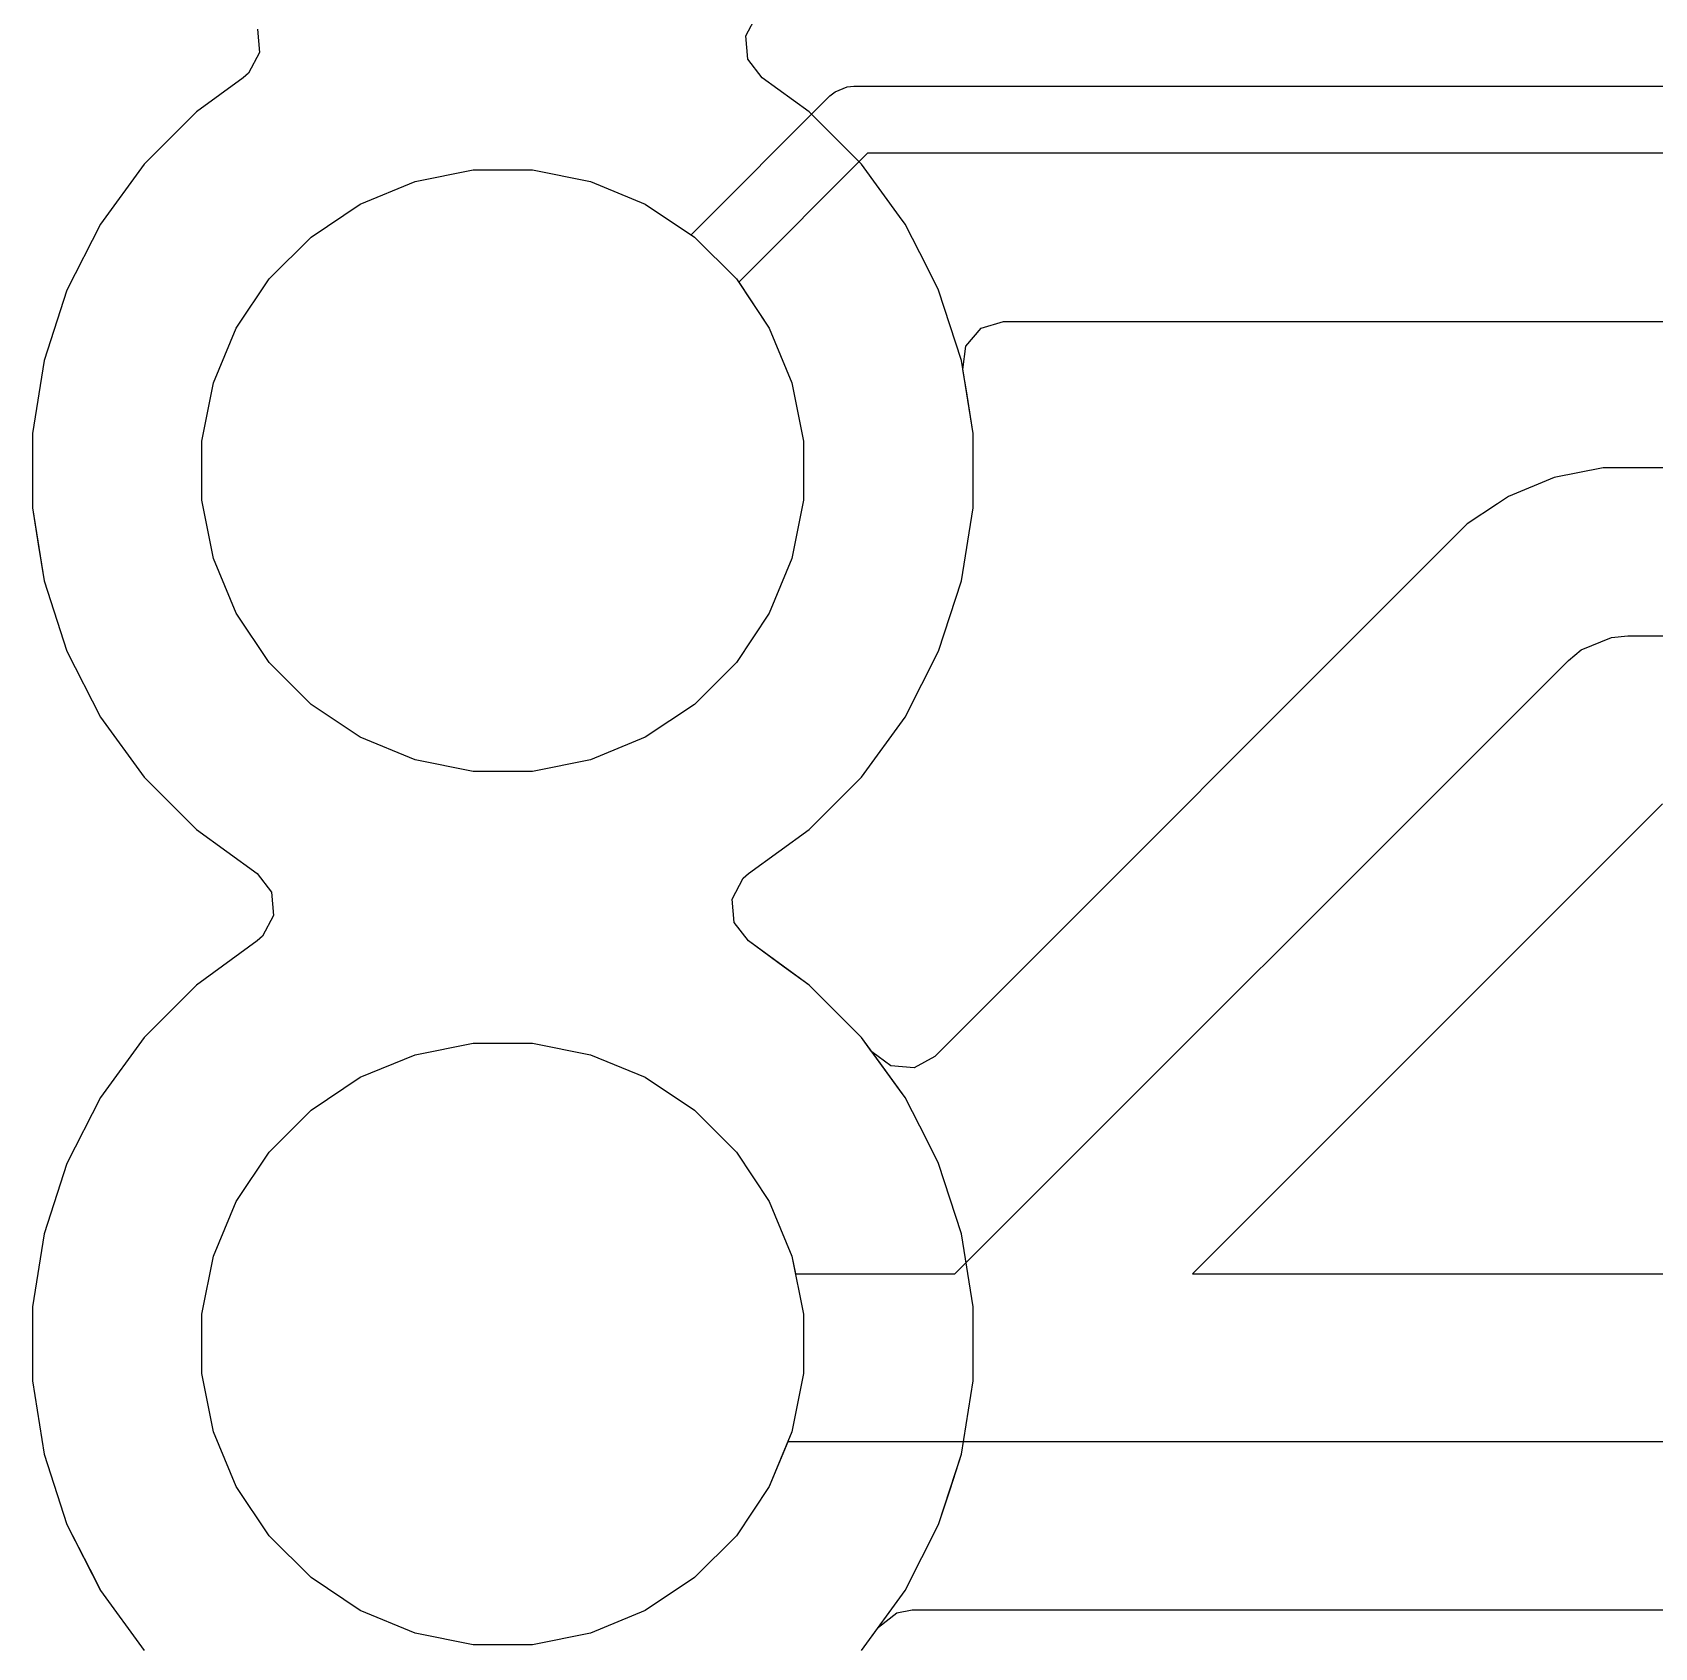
# Model space of a CAD drawing. Header units: inches. Extents: x 6.55 to 9.8, y -8.74 to -3.15.
# Drawn here: x 7.4468 to 7.637, y -8.5182 to -8.3289 of the extents above; entities that cross this region are included whole.
import ezdxf

# ---------------------------------------------------------------- set-up
doc = ezdxf.new("R2010")
doc.units = ezdxf.units.IN
doc.header["$MEASUREMENT"] = 0
doc.layers.add('Edge.Cuts', color=254, linetype='CONTINUOUS', true_color=0xd0d2cd)

msp = doc.modelspace()

# ---------------------------------------------------------------- linework, layer by layer
at = {"layer": 'Edge.Cuts', "linetype": 'CONTINUOUS'}
for p, q in [((7.53047, -8.32928), (7.53176, -8.32685)), ((7.53047, -8.32928), (7.53176, -8.32685)), ((7.53047, -8.32928), (7.53176, -8.32685)), ((7.47322, -8.32848), (7.47346, -8.33122)), ((7.47322, -8.32848), (7.47346, -8.33122)), ((7.47322, -8.32848), (7.47346, -8.33122)), ((7.47322, -8.32848), (7.47346, -8.33122)), ((7.53071, -8.33202), (7.53047, -8.32928)), ((7.53071, -8.33202), (7.53047, -8.32928)), ((7.53071, -8.33202), (7.53047, -8.32928)), ((7.47346, -8.33122), (7.47217, -8.33365)), ((7.47346, -8.33122), (7.47217, -8.33365)), ((7.47346, -8.33122), (7.47217, -8.33365)), ((7.47346, -8.33122), (7.47217, -8.33365)), ((7.53239, -8.3342), (7.53071, -8.33202)), ((7.53239, -8.3342), (7.53071, -8.33202)), ((7.53239, -8.3342), (7.53071, -8.33202)), ((7.47154, -8.3342), (7.46605, -8.33819)), ((7.47154, -8.3342), (7.46605, -8.33819)), ((7.47154, -8.3342), (7.46605, -8.33819)), ((7.47154, -8.3342), (7.46605, -8.33819)), ((7.47217, -8.33365), (7.47154, -8.3342)), ((7.47217, -8.33365), (7.47154, -8.3342)), ((7.47217, -8.33365), (7.47154, -8.3342)), ((7.47217, -8.33365), (7.47154, -8.3342)), ((7.53789, -8.33819), (7.53239, -8.3342)), ((7.53789, -8.33819), (7.53239, -8.3342)), ((7.53789, -8.33819), (7.53239, -8.3342)), ((7.52405, -8.3526), (7.54032, -8.33632)), ((7.54032, -8.33632), (7.54092, -8.33584)), ((7.54092, -8.33584), (7.54234, -8.33525)), ((7.54234, -8.33525), (7.54311, -8.33517)), ((7.54311, -8.33517), (7.79013, -8.33517)), ((7.46605, -8.33819), (7.45991, -8.34433)), ((7.46605, -8.33819), (7.45991, -8.34433)), ((7.46605, -8.33819), (7.45991, -8.34433)), ((7.46605, -8.33819), (7.45991, -8.34433)), ((7.46605, -8.33819), (7.46605, -8.33819)), ((7.46605, -8.33819), (7.46605, -8.33819)), ((7.46605, -8.33819), (7.46605, -8.33819)), ((7.46605, -8.33819), (7.46605, -8.33819)), ((7.54402, -8.34433), (7.53789, -8.33819)), ((7.53789, -8.33819), (7.53789, -8.33819)), ((7.54402, -8.34433), (7.53789, -8.33819)), ((7.53789, -8.33819), (7.53789, -8.33819)), ((7.54402, -8.34433), (7.53789, -8.33819)), ((7.53789, -8.33819), (7.53789, -8.33819)), ((7.45991, -8.34433), (7.45481, -8.35135)), ((7.45991, -8.34433), (7.45481, -8.35135)), ((7.45991, -8.34433), (7.45481, -8.35135)), ((7.45991, -8.34433), (7.45481, -8.35135)), ((7.45991, -8.34433), (7.45991, -8.34433)), ((7.45991, -8.34433), (7.45991, -8.34433)), ((7.45991, -8.34433), (7.45991, -8.34433)), ((7.45991, -8.34433), (7.45991, -8.34433)), ((7.54474, -8.34305), (7.52962, -8.35817)), ((7.54847, -8.35045), (7.54402, -8.34433)), ((7.54402, -8.34433), (7.54402, -8.34433)), ((7.54847, -8.35045), (7.54402, -8.34433)), ((7.54402, -8.34433), (7.54402, -8.34433)), ((7.54847, -8.35045), (7.54402, -8.34433)), ((7.54402, -8.34433), (7.54402, -8.34433)), ((7.79176, -8.34305), (7.54474, -8.34305)), ((7.49168, -8.34634), (7.49849, -8.34499)), ((7.49168, -8.34634), (7.49849, -8.34499)), ((7.49168, -8.34634), (7.49849, -8.34499)), ((7.49168, -8.34634), (7.49849, -8.34499)), ((7.49849, -8.34499), (7.50544, -8.34499)), ((7.49849, -8.34499), (7.50544, -8.34499)), ((7.49849, -8.34499), (7.50544, -8.34499)), ((7.49849, -8.34499), (7.50544, -8.34499)), ((7.50544, -8.34499), (7.51225, -8.34634)), ((7.50544, -8.34499), (7.51225, -8.34634)), ((7.50544, -8.34499), (7.51225, -8.34634)), ((7.50544, -8.34499), (7.51225, -8.34634)), ((7.48526, -8.349), (7.49168, -8.34634)), ((7.48526, -8.349), (7.49168, -8.34634)), ((7.48526, -8.349), (7.49168, -8.34634)), ((7.48526, -8.349), (7.49168, -8.34634)), ((7.51225, -8.34634), (7.51867, -8.349)), ((7.51225, -8.34634), (7.51867, -8.349)), ((7.51225, -8.34634), (7.51867, -8.349)), ((7.51225, -8.34634), (7.51867, -8.349)), ((7.47949, -8.35286), (7.48526, -8.349)), ((7.47949, -8.35286), (7.48526, -8.349)), ((7.47949, -8.35286), (7.48526, -8.349)), ((7.47949, -8.35286), (7.48526, -8.349)), ((7.51867, -8.349), (7.52405, -8.3526)), ((7.51867, -8.349), (7.52444, -8.35286)), ((7.51867, -8.349), (7.52444, -8.35286)), ((7.51867, -8.349), (7.52444, -8.35286)), ((7.45481, -8.35135), (7.45087, -8.35909)), ((7.45481, -8.35135), (7.45087, -8.35909)), ((7.45481, -8.35135), (7.45087, -8.35909)), ((7.45481, -8.35135), (7.45087, -8.35909)), ((7.54912, -8.35135), (7.54847, -8.35045)), ((7.54912, -8.35135), (7.54847, -8.35045)), ((7.54912, -8.35135), (7.54847, -8.35045)), ((7.5517, -8.35641), (7.54912, -8.35135)), ((7.5517, -8.35641), (7.54912, -8.35135)), ((7.5517, -8.35641), (7.54912, -8.35135)), ((7.47458, -8.35777), (7.47949, -8.35286)), ((7.47458, -8.35777), (7.47949, -8.35286)), ((7.47458, -8.35777), (7.47949, -8.35286)), ((7.47458, -8.35777), (7.47949, -8.35286)), ((7.52444, -8.35286), (7.52936, -8.35777)), ((7.52444, -8.35286), (7.52936, -8.35777)), ((7.52444, -8.35286), (7.52936, -8.35777)), ((7.55306, -8.35909), (7.5517, -8.35641)), ((7.55306, -8.35909), (7.5517, -8.35641)), ((7.55306, -8.35909), (7.5517, -8.35641)), ((7.45087, -8.35909), (7.44819, -8.36734)), ((7.45087, -8.35909), (7.44819, -8.36734)), ((7.45087, -8.35909), (7.44819, -8.36734)), ((7.45087, -8.35909), (7.44819, -8.36734)), ((7.45087, -8.35909), (7.45087, -8.35909)), ((7.45087, -8.35909), (7.45087, -8.35909)), ((7.45087, -8.35909), (7.45087, -8.35909)), ((7.45087, -8.35909), (7.45087, -8.35909)), ((7.47072, -8.36355), (7.47458, -8.35777)), ((7.47072, -8.36355), (7.47458, -8.35777)), ((7.47072, -8.36355), (7.47458, -8.35777)), ((7.47072, -8.36355), (7.47458, -8.35777)), ((7.52936, -8.35777), (7.53321, -8.36355)), ((7.52936, -8.35777), (7.53321, -8.36355)), ((7.52936, -8.35777), (7.53321, -8.36355)), ((7.52962, -8.35817), (7.53321, -8.36355)), ((7.55575, -8.36734), (7.55306, -8.35909)), ((7.55306, -8.35909), (7.55306, -8.35909)), ((7.55575, -8.36734), (7.55306, -8.35909)), ((7.55306, -8.35909), (7.55306, -8.35909)), ((7.55575, -8.36734), (7.55306, -8.35909)), ((7.55306, -8.35909), (7.55306, -8.35909)), ((7.55804, -8.36356), (7.56067, -8.36275)), ((7.56067, -8.36275), (7.56073, -8.36275)), ((7.56073, -8.36275), (7.78834, -8.36275)), ((7.46806, -8.36996), (7.47072, -8.36355)), ((7.46806, -8.36996), (7.47072, -8.36355)), ((7.46806, -8.36996), (7.47072, -8.36355)), ((7.46806, -8.36996), (7.47072, -8.36355)), ((7.53321, -8.36355), (7.53587, -8.36996)), ((7.53321, -8.36355), (7.53587, -8.36996)), ((7.53321, -8.36355), (7.53587, -8.36996)), ((7.53321, -8.36355), (7.53587, -8.36996)), ((7.55627, -8.36567), (7.55804, -8.36356)), ((7.55591, -8.3684), (7.55627, -8.36567)), ((7.44819, -8.36734), (7.44683, -8.37591)), ((7.44819, -8.36734), (7.44683, -8.37591)), ((7.44819, -8.36734), (7.44683, -8.37591)), ((7.44819, -8.36734), (7.44683, -8.37591)), ((7.44819, -8.36734), (7.44819, -8.36734)), ((7.5571, -8.37591), (7.55575, -8.36734)), ((7.5571, -8.37591), (7.55575, -8.36734)), ((7.5571, -8.37591), (7.55575, -8.36734)), ((7.55631, -8.3709), (7.55591, -8.3684)), ((7.4667, -8.37678), (7.46806, -8.36996)), ((7.4667, -8.37678), (7.46806, -8.36996)), ((7.4667, -8.37678), (7.46806, -8.36996)), ((7.4667, -8.37678), (7.46806, -8.36996)), ((7.53587, -8.36996), (7.53723, -8.37678)), ((7.53587, -8.36996), (7.53723, -8.37678)), ((7.53587, -8.36996), (7.53723, -8.37678)), ((7.53587, -8.36996), (7.53723, -8.37678)), ((7.5571, -8.37591), (7.55631, -8.3709)), ((7.44683, -8.37591), (7.44683, -8.38459)), ((7.44683, -8.37591), (7.44683, -8.38459)), ((7.44683, -8.37591), (7.44683, -8.38459)), ((7.44683, -8.37591), (7.44683, -8.38459)), ((7.5571, -8.38459), (7.5571, -8.37591)), ((7.5571, -8.38272), (7.5571, -8.37591)), ((7.5571, -8.38459), (7.5571, -8.37591)), ((7.5571, -8.38459), (7.5571, -8.37591)), ((7.4667, -8.38372), (7.4667, -8.37678)), ((7.4667, -8.38372), (7.4667, -8.37678)), ((7.4667, -8.38372), (7.4667, -8.37678)), ((7.4667, -8.38372), (7.4667, -8.37678)), ((7.53723, -8.37678), (7.53723, -8.38372)), ((7.53723, -8.37678), (7.53723, -8.38372)), ((7.53723, -8.37678), (7.53723, -8.38372)), ((7.53723, -8.37678), (7.53723, -8.38372)), ((7.63095, -8.3799), (7.62524, -8.38104)), ((7.71477, -8.3799), (7.63095, -8.3799)), ((7.62524, -8.38104), (7.61986, -8.38326)), ((7.62524, -8.38104), (7.62524, -8.38104)), ((7.46806, -8.39054), (7.4667, -8.38372)), ((7.46806, -8.39054), (7.4667, -8.38372)), ((7.46806, -8.39054), (7.4667, -8.38372)), ((7.46806, -8.39054), (7.4667, -8.38372)), ((7.53723, -8.38372), (7.53587, -8.39054)), ((7.53723, -8.38372), (7.53587, -8.39054)), ((7.53723, -8.38372), (7.53587, -8.39054)), ((7.53723, -8.38372), (7.53587, -8.39054)), ((7.5571, -8.38459), (7.5571, -8.38272)), ((7.61857, -8.38413), (7.61502, -8.3865)), ((7.61986, -8.38326), (7.61857, -8.38413)), ((7.61857, -8.38413), (7.61857, -8.38413)), ((7.61986, -8.38326), (7.61986, -8.38326)), ((7.61986, -8.38326), (7.61986, -8.38326)), ((7.44683, -8.38459), (7.44751, -8.38888)), ((7.44683, -8.38459), (7.44819, -8.39316)), ((7.44683, -8.38459), (7.44819, -8.39316)), ((7.44683, -8.38459), (7.44819, -8.39316)), ((7.55575, -8.39316), (7.5571, -8.38459)), ((7.55575, -8.39316), (7.5571, -8.38459)), ((7.55575, -8.39316), (7.5571, -8.38459)), ((7.55575, -8.39316), (7.5571, -8.38459)), ((7.61502, -8.3865), (7.55261, -8.44891)), ((7.61502, -8.3865), (7.61502, -8.3865)), ((7.44751, -8.38888), (7.44819, -8.39316)), ((7.47072, -8.39695), (7.46806, -8.39054)), ((7.47072, -8.39695), (7.46806, -8.39054)), ((7.47072, -8.39695), (7.46806, -8.39054)), ((7.47072, -8.39695), (7.46806, -8.39054)), ((7.53587, -8.39054), (7.53321, -8.39695)), ((7.53587, -8.39054), (7.53321, -8.39695)), ((7.53587, -8.39054), (7.53321, -8.39695)), ((7.53587, -8.39054), (7.53321, -8.39695)), ((7.44819, -8.39316), (7.45087, -8.40142)), ((7.44819, -8.39316), (7.45087, -8.40142)), ((7.44819, -8.39316), (7.45087, -8.40142)), ((7.44819, -8.39316), (7.45087, -8.40142)), ((7.55306, -8.40142), (7.55575, -8.39316)), ((7.55306, -8.40142), (7.55575, -8.39316)), ((7.55306, -8.40142), (7.55575, -8.39316)), ((7.55306, -8.40142), (7.55575, -8.39316)), ((7.47458, -8.40273), (7.47072, -8.39695)), ((7.47458, -8.40273), (7.47072, -8.39695)), ((7.47458, -8.40273), (7.47072, -8.39695)), ((7.47458, -8.40273), (7.47072, -8.39695)), ((7.53321, -8.39695), (7.52936, -8.40273)), ((7.53321, -8.39695), (7.52936, -8.40273)), ((7.53321, -8.39695), (7.52936, -8.40273)), ((7.53321, -8.39695), (7.52936, -8.40273)), ((7.6269, -8.40249), (7.62839, -8.40127)), ((7.62839, -8.40127), (7.63194, -8.3998)), ((7.63194, -8.3998), (7.63386, -8.39961)), ((7.63194, -8.3998), (7.63194, -8.3998)), ((7.63386, -8.39961), (7.72155, -8.39961)), ((7.45087, -8.40142), (7.45087, -8.40142)), ((7.45087, -8.40142), (7.45481, -8.40915)), ((7.45087, -8.40142), (7.45087, -8.40142)), ((7.45087, -8.40142), (7.45481, -8.40915)), ((7.45087, -8.40142), (7.45087, -8.40142)), ((7.45087, -8.40142), (7.45481, -8.40915)), ((7.45087, -8.40142), (7.45087, -8.40142)), ((7.45087, -8.40142), (7.45481, -8.40915)), ((7.47949, -8.40764), (7.47458, -8.40273)), ((7.47949, -8.40764), (7.47458, -8.40273)), ((7.47949, -8.40764), (7.47458, -8.40273)), ((7.47949, -8.40764), (7.47458, -8.40273)), ((7.52936, -8.40273), (7.52444, -8.40764)), ((7.52936, -8.40273), (7.52444, -8.40764)), ((7.52936, -8.40273), (7.52444, -8.40764)), ((7.52936, -8.40273), (7.52444, -8.40764)), ((7.54912, -8.40915), (7.55306, -8.40142)), ((7.54912, -8.40915), (7.55306, -8.40142)), ((7.54912, -8.40915), (7.55306, -8.40142)), ((7.54912, -8.40915), (7.55306, -8.40142)), ((7.55498, -8.47441), (7.6269, -8.40249)), ((7.48526, -8.4115), (7.47949, -8.40764)), ((7.48526, -8.4115), (7.47949, -8.40764)), ((7.48526, -8.4115), (7.47949, -8.40764)), ((7.48526, -8.4115), (7.47949, -8.40764)), ((7.52444, -8.40764), (7.51867, -8.4115)), ((7.52444, -8.40764), (7.51867, -8.4115)), ((7.52444, -8.40764), (7.51867, -8.4115)), ((7.52444, -8.40764), (7.51867, -8.4115)), ((7.45481, -8.40915), (7.45991, -8.41617)), ((7.45481, -8.40915), (7.45991, -8.41617)), ((7.45481, -8.40915), (7.45991, -8.41617)), ((7.45481, -8.40915), (7.45991, -8.41617)), ((7.54402, -8.41617), (7.54912, -8.40915)), ((7.54402, -8.41617), (7.54912, -8.40915)), ((7.54402, -8.41617), (7.54912, -8.40915)), ((7.54402, -8.41617), (7.54912, -8.40915)), ((7.49168, -8.41416), (7.48526, -8.4115)), ((7.49168, -8.41416), (7.48526, -8.4115)), ((7.49168, -8.41416), (7.48526, -8.4115)), ((7.49168, -8.41416), (7.48526, -8.4115)), ((7.51867, -8.4115), (7.51225, -8.41416)), ((7.51867, -8.4115), (7.51225, -8.41416)), ((7.51867, -8.4115), (7.51225, -8.41416)), ((7.51867, -8.4115), (7.51225, -8.41416)), ((7.49849, -8.41551), (7.49168, -8.41416)), ((7.49849, -8.41551), (7.49168, -8.41416)), ((7.49849, -8.41551), (7.49168, -8.41416)), ((7.49849, -8.41551), (7.49168, -8.41416)), ((7.51225, -8.41416), (7.50544, -8.41551)), ((7.51225, -8.41416), (7.50544, -8.41551)), ((7.51225, -8.41416), (7.50544, -8.41551)), ((7.51225, -8.41416), (7.50544, -8.41551)), ((7.45991, -8.41617), (7.45991, -8.41617)), ((7.45991, -8.41617), (7.46605, -8.42231)), ((7.45991, -8.41617), (7.45991, -8.41617)), ((7.45991, -8.41617), (7.46605, -8.42231)), ((7.45991, -8.41617), (7.45991, -8.41617)), ((7.45991, -8.41617), (7.46605, -8.42231)), ((7.45991, -8.41617), (7.45991, -8.41617)), ((7.45991, -8.41617), (7.46605, -8.42231)), ((7.50544, -8.41551), (7.49849, -8.41551)), ((7.50544, -8.41551), (7.49849, -8.41551)), ((7.50544, -8.41551), (7.49849, -8.41551)), ((7.50544, -8.41551), (7.49849, -8.41551)), ((7.53789, -8.42231), (7.54402, -8.41617)), ((7.53789, -8.42231), (7.54402, -8.41617)), ((7.53789, -8.42231), (7.54402, -8.41617)), ((7.53789, -8.42231), (7.54402, -8.41617)), ((7.63794, -8.41929), (7.58282, -8.47441)), ((7.46605, -8.42231), (7.46605, -8.42231)), ((7.46605, -8.42231), (7.47317, -8.42748)), ((7.46605, -8.42231), (7.46605, -8.42231)), ((7.46605, -8.42231), (7.47317, -8.42748)), ((7.46605, -8.42231), (7.46605, -8.42231)), ((7.46605, -8.42231), (7.47317, -8.42748)), ((7.46605, -8.42231), (7.46605, -8.42231)), ((7.46605, -8.42231), (7.47317, -8.42748)), ((7.53076, -8.42748), (7.53789, -8.42231)), ((7.53076, -8.42748), (7.53789, -8.42231)), ((7.53076, -8.42748), (7.53789, -8.42231)), ((7.53076, -8.42748), (7.53789, -8.42231)), ((7.53789, -8.42231), (7.53789, -8.42231)), ((7.53789, -8.42231), (7.53789, -8.42231)), ((7.53789, -8.42231), (7.53789, -8.42231)), ((7.53789, -8.42231), (7.53789, -8.42231)), ((7.53789, -8.42231), (7.53789, -8.42231)), ((7.53789, -8.42231), (7.53789, -8.42231)), ((7.53789, -8.42231), (7.53789, -8.42231)), ((7.53789, -8.42231), (7.53789, -8.42231)), ((7.47317, -8.42748), (7.47485, -8.42966)), ((7.47317, -8.42748), (7.47485, -8.42966)), ((7.47317, -8.42748), (7.47485, -8.42966)), ((7.47317, -8.42748), (7.47485, -8.42966)), ((7.53013, -8.42803), (7.53076, -8.42748)), ((7.53013, -8.42803), (7.53076, -8.42748)), ((7.53013, -8.42803), (7.53076, -8.42748)), ((7.53013, -8.42803), (7.53076, -8.42748)), ((7.47485, -8.42966), (7.47508, -8.4324)), ((7.47485, -8.42966), (7.47508, -8.4324)), ((7.47485, -8.42966), (7.47508, -8.4324)), ((7.47485, -8.42966), (7.47508, -8.4324)), ((7.52885, -8.43046), (7.53013, -8.42803)), ((7.52885, -8.43046), (7.53013, -8.42803)), ((7.52885, -8.43046), (7.53013, -8.42803)), ((7.52885, -8.43046), (7.53013, -8.42803)), ((7.52908, -8.4332), (7.52885, -8.43046)), ((7.52908, -8.4332), (7.52885, -8.43046)), ((7.52908, -8.4332), (7.52885, -8.43046)), ((7.52908, -8.4332), (7.52885, -8.43046)), ((7.47508, -8.4324), (7.4738, -8.43483)), ((7.47508, -8.4324), (7.4738, -8.43483)), ((7.47508, -8.4324), (7.4738, -8.43483)), ((7.47508, -8.4324), (7.4738, -8.43483)), ((7.53076, -8.43538), (7.52908, -8.4332)), ((7.53076, -8.43538), (7.52908, -8.4332)), ((7.53076, -8.43538), (7.52908, -8.4332)), ((7.53076, -8.43538), (7.52908, -8.4332)), ((7.47317, -8.43538), (7.46605, -8.44056)), ((7.47317, -8.43538), (7.46605, -8.44056)), ((7.47317, -8.43538), (7.46605, -8.44056)), ((7.47317, -8.43538), (7.46605, -8.44056)), ((7.4738, -8.43483), (7.47317, -8.43538)), ((7.4738, -8.43483), (7.47317, -8.43538)), ((7.4738, -8.43483), (7.47317, -8.43538)), ((7.4738, -8.43483), (7.47317, -8.43538)), ((7.53789, -8.44056), (7.53076, -8.43538)), ((7.53497, -8.43844), (7.53076, -8.43538)), ((7.53789, -8.44056), (7.53076, -8.43538)), ((7.53789, -8.44056), (7.53076, -8.43538)), ((7.53789, -8.44056), (7.53497, -8.43844)), ((7.46605, -8.44056), (7.45991, -8.44669)), ((7.46605, -8.44056), (7.45991, -8.44669)), ((7.46605, -8.44056), (7.45991, -8.44669)), ((7.46605, -8.44056), (7.45991, -8.44669)), ((7.46605, -8.44056), (7.46605, -8.44056)), ((7.46605, -8.44056), (7.46605, -8.44056)), ((7.46605, -8.44056), (7.46605, -8.44056)), ((7.46605, -8.44056), (7.46605, -8.44056)), ((7.54402, -8.44669), (7.53789, -8.44056)), ((7.54402, -8.44669), (7.53789, -8.44056)), ((7.54402, -8.44669), (7.53789, -8.44056)), ((7.54402, -8.44669), (7.53789, -8.44056)), ((7.45991, -8.44669), (7.45481, -8.45371)), ((7.45991, -8.44669), (7.45481, -8.45371)), ((7.45991, -8.44669), (7.45481, -8.45371)), ((7.45991, -8.44669), (7.45481, -8.45371)), ((7.45991, -8.44669), (7.45991, -8.44669)), ((7.45991, -8.44669), (7.45991, -8.44669)), ((7.45991, -8.44669), (7.45991, -8.44669)), ((7.45991, -8.44669), (7.45991, -8.44669)), ((7.54521, -8.44833), (7.54402, -8.44669)), ((7.54402, -8.44669), (7.54402, -8.44669)), ((7.54624, -8.44975), (7.54402, -8.44669)), ((7.54402, -8.44669), (7.54402, -8.44669)), ((7.54847, -8.45282), (7.54402, -8.44669)), ((7.54402, -8.44669), (7.54402, -8.44669)), ((7.54624, -8.44975), (7.54402, -8.44669)), ((7.54402, -8.44669), (7.54402, -8.44669)), ((7.48526, -8.45136), (7.49168, -8.44871)), ((7.48526, -8.45136), (7.49168, -8.44871)), ((7.48526, -8.45136), (7.49168, -8.44871)), ((7.48526, -8.45136), (7.49168, -8.44871)), ((7.49168, -8.44871), (7.49849, -8.44735)), ((7.49168, -8.44871), (7.49849, -8.44735)), ((7.49168, -8.44871), (7.49849, -8.44735)), ((7.49168, -8.44871), (7.49849, -8.44735)), ((7.49849, -8.44735), (7.50544, -8.44735)), ((7.49849, -8.44735), (7.50544, -8.44735)), ((7.49849, -8.44735), (7.50544, -8.44735)), ((7.49849, -8.44735), (7.50544, -8.44735)), ((7.50544, -8.44735), (7.51225, -8.44871)), ((7.50544, -8.44735), (7.51225, -8.44871)), ((7.50544, -8.44735), (7.51225, -8.44871)), ((7.50544, -8.44735), (7.51225, -8.44871)), ((7.51225, -8.44871), (7.51867, -8.45136)), ((7.51225, -8.44871), (7.51867, -8.45136)), ((7.51225, -8.44871), (7.51867, -8.45136)), ((7.51225, -8.44871), (7.51867, -8.45136)), ((7.54525, -8.44838), (7.54521, -8.44833)), ((7.54745, -8.45003), (7.54525, -8.44838)), ((7.55261, -8.44891), (7.5502, -8.45023)), ((7.54912, -8.45371), (7.54624, -8.44975)), ((7.54912, -8.45371), (7.54624, -8.44975)), ((7.5502, -8.45023), (7.54745, -8.45003)), ((7.47949, -8.45522), (7.48526, -8.45136)), ((7.47949, -8.45522), (7.48526, -8.45136)), ((7.47949, -8.45522), (7.48526, -8.45136)), ((7.47949, -8.45522), (7.48526, -8.45136)), ((7.51867, -8.45136), (7.52444, -8.45522)), ((7.51867, -8.45136), (7.52444, -8.45522)), ((7.51867, -8.45136), (7.52444, -8.45522)), ((7.51867, -8.45136), (7.52444, -8.45522)), ((7.45481, -8.45371), (7.45087, -8.46145)), ((7.45481, -8.45371), (7.45087, -8.46145)), ((7.45481, -8.45371), (7.45087, -8.46145)), ((7.45481, -8.45371), (7.45087, -8.46145)), ((7.54912, -8.45371), (7.54847, -8.45282)), ((7.5517, -8.45877), (7.54912, -8.45371)), ((7.5517, -8.45877), (7.54912, -8.45371)), ((7.5517, -8.45877), (7.54912, -8.45371)), ((7.47458, -8.46013), (7.47949, -8.45522)), ((7.47458, -8.46013), (7.47949, -8.45522)), ((7.47458, -8.46013), (7.47949, -8.45522)), ((7.47458, -8.46013), (7.47949, -8.45522)), ((7.52444, -8.45522), (7.52936, -8.46013)), ((7.52444, -8.45522), (7.52936, -8.46013)), ((7.52444, -8.45522), (7.52936, -8.46013)), ((7.52444, -8.45522), (7.52936, -8.46013)), ((7.47072, -8.46591), (7.47458, -8.46013)), ((7.47072, -8.46591), (7.47458, -8.46013)), ((7.47072, -8.46591), (7.47458, -8.46013)), ((7.47072, -8.46591), (7.47458, -8.46013)), ((7.52936, -8.46013), (7.53321, -8.46591)), ((7.52936, -8.46013), (7.53321, -8.46591)), ((7.52936, -8.46013), (7.53321, -8.46591)), ((7.52936, -8.46013), (7.53321, -8.46591)), ((7.55306, -8.46145), (7.5517, -8.45877)), ((7.55306, -8.46145), (7.5517, -8.45877)), ((7.55306, -8.46145), (7.5517, -8.45877)), ((7.45087, -8.46145), (7.44819, -8.4697)), ((7.45087, -8.46145), (7.44819, -8.4697)), ((7.45087, -8.46145), (7.44819, -8.4697)), ((7.45087, -8.46145), (7.44819, -8.4697)), ((7.45087, -8.46145), (7.45087, -8.46145)), ((7.45087, -8.46145), (7.45087, -8.46145)), ((7.45087, -8.46145), (7.45087, -8.46145)), ((7.45087, -8.46145), (7.45087, -8.46145)), ((7.55575, -8.4697), (7.55306, -8.46145)), ((7.55306, -8.46145), (7.55306, -8.46145)), ((7.55575, -8.4697), (7.55306, -8.46145)), ((7.55306, -8.46145), (7.55306, -8.46145)), ((7.55575, -8.4697), (7.55306, -8.46145)), ((7.55306, -8.46145), (7.55306, -8.46145)), ((7.46806, -8.47233), (7.47072, -8.46591)), ((7.46806, -8.47233), (7.47072, -8.46591)), ((7.46806, -8.47233), (7.47072, -8.46591)), ((7.46806, -8.47233), (7.47072, -8.46591)), ((7.53321, -8.46591), (7.53587, -8.47233)), ((7.53321, -8.46591), (7.53587, -8.47233)), ((7.53321, -8.46591), (7.53587, -8.47233)), ((7.53321, -8.46591), (7.53587, -8.47233)), ((7.44819, -8.4697), (7.44683, -8.47827)), ((7.44819, -8.4697), (7.44683, -8.47827)), ((7.44819, -8.4697), (7.44683, -8.47827)), ((7.44819, -8.4697), (7.44683, -8.47827)), ((7.5571, -8.47827), (7.55575, -8.4697)), ((7.5571, -8.47827), (7.55575, -8.4697)), ((7.5571, -8.47827), (7.55575, -8.4697)), ((7.4667, -8.47914), (7.46806, -8.47233)), ((7.4667, -8.47914), (7.46806, -8.47233)), ((7.4667, -8.47914), (7.46806, -8.47233)), ((7.4667, -8.47914), (7.46806, -8.47233)), ((7.53587, -8.47233), (7.53629, -8.47441)), ((7.53587, -8.47233), (7.53723, -8.47914)), ((7.53587, -8.47233), (7.53723, -8.47914)), ((7.53587, -8.47233), (7.53723, -8.47914)), ((7.53629, -8.47441), (7.55498, -8.47441)), ((7.58282, -8.47441), (7.59843, -8.47441)), ((7.59843, -8.47441), (7.72155, -8.47441)), ((7.44683, -8.47827), (7.44683, -8.48695)), ((7.44683, -8.47827), (7.44683, -8.48695)), ((7.44683, -8.47827), (7.44683, -8.48695)), ((7.44683, -8.47827), (7.44683, -8.48695)), ((7.4667, -8.48609), (7.4667, -8.47914)), ((7.4667, -8.48609), (7.4667, -8.47914)), ((7.4667, -8.48609), (7.4667, -8.47914)), ((7.4667, -8.48609), (7.4667, -8.47914)), ((7.53723, -8.47914), (7.53723, -8.48609)), ((7.53723, -8.47914), (7.53723, -8.48609)), ((7.53723, -8.47914), (7.53723, -8.48609)), ((7.5571, -8.48695), (7.5571, -8.47827)), ((7.5571, -8.48695), (7.5571, -8.47827)), ((7.5571, -8.48695), (7.5571, -8.47827)), ((7.44683, -8.48695), (7.44819, -8.49552)), ((7.44683, -8.48695), (7.44819, -8.49552)), ((7.44683, -8.48695), (7.44819, -8.49552)), ((7.44683, -8.48695), (7.44819, -8.49552)), ((7.46806, -8.4929), (7.4667, -8.48609)), ((7.46806, -8.4929), (7.4667, -8.48609)), ((7.46806, -8.4929), (7.4667, -8.48609)), ((7.46806, -8.4929), (7.4667, -8.48609)), ((7.53723, -8.48609), (7.53587, -8.4929)), ((7.53723, -8.48609), (7.53587, -8.4929)), ((7.53723, -8.48609), (7.53587, -8.4929)), ((7.55575, -8.49552), (7.5571, -8.48695)), ((7.55575, -8.49552), (7.5571, -8.48695)), ((7.55575, -8.49552), (7.5571, -8.48695)), ((7.47072, -8.49932), (7.46806, -8.4929)), ((7.47072, -8.49932), (7.46806, -8.4929)), ((7.47072, -8.49932), (7.46806, -8.4929)), ((7.47072, -8.49932), (7.46806, -8.4929)), ((7.53587, -8.4929), (7.53321, -8.49932)), ((7.53587, -8.4929), (7.53321, -8.49932)), ((7.53587, -8.4929), (7.53321, -8.49932)), ((7.53538, -8.49409), (7.53321, -8.49932)), ((7.55906, -8.49409), (7.53538, -8.49409)), ((7.59843, -8.49409), (7.55906, -8.49409)), ((7.72155, -8.49409), (7.59843, -8.49409)), ((7.44819, -8.49552), (7.45087, -8.50378)), ((7.44819, -8.49552), (7.45087, -8.50378)), ((7.44819, -8.49552), (7.45087, -8.50378)), ((7.44819, -8.49552), (7.45087, -8.50378)), ((7.55306, -8.50378), (7.55575, -8.49552)), ((7.55306, -8.50378), (7.55575, -8.49552)), ((7.5544, -8.49967), (7.55575, -8.49552)), ((7.47458, -8.50509), (7.47072, -8.49932)), ((7.47458, -8.50509), (7.47072, -8.49932)), ((7.47458, -8.50509), (7.47072, -8.49932)), ((7.47458, -8.50509), (7.47072, -8.49932)), ((7.53321, -8.49932), (7.52936, -8.50509)), ((7.53321, -8.49932), (7.52936, -8.50509)), ((7.53321, -8.49932), (7.52936, -8.50509)), ((7.53321, -8.49932), (7.52936, -8.50509)), ((7.55306, -8.50378), (7.5544, -8.49967)), ((7.45087, -8.50378), (7.45087, -8.50378)), ((7.45087, -8.50378), (7.45355, -8.50903)), ((7.45087, -8.50378), (7.45087, -8.50378)), ((7.45087, -8.50378), (7.45481, -8.51151)), ((7.45087, -8.50378), (7.45087, -8.50378)), ((7.45087, -8.50378), (7.45481, -8.51151)), ((7.45087, -8.50378), (7.45087, -8.50378)), ((7.45087, -8.50378), (7.45481, -8.51151)), ((7.54912, -8.51151), (7.55306, -8.50378)), ((7.54912, -8.51151), (7.55306, -8.50378)), ((7.54912, -8.51151), (7.55306, -8.50378)), ((7.47949, -8.51), (7.47458, -8.50509)), ((7.47949, -8.51), (7.47458, -8.50509)), ((7.47949, -8.51), (7.47458, -8.50509)), ((7.47949, -8.51), (7.47458, -8.50509)), ((7.52936, -8.50509), (7.52444, -8.51)), ((7.52936, -8.50509), (7.52444, -8.51)), ((7.52936, -8.50509), (7.52444, -8.51)), ((7.52936, -8.50509), (7.52444, -8.51)), ((7.45355, -8.50903), (7.45432, -8.51055)), ((7.45432, -8.51055), (7.45481, -8.51151)), ((7.45481, -8.51151), (7.45991, -8.51853)), ((7.45481, -8.51151), (7.45991, -8.51853)), ((7.45481, -8.51151), (7.45991, -8.51853)), ((7.45481, -8.51151), (7.45991, -8.51853)), ((7.48526, -8.51386), (7.47949, -8.51)), ((7.48526, -8.51386), (7.47949, -8.51)), ((7.48526, -8.51386), (7.47949, -8.51)), ((7.48526, -8.51386), (7.47949, -8.51)), ((7.52444, -8.51), (7.51867, -8.51386)), ((7.52444, -8.51), (7.51867, -8.51386)), ((7.52444, -8.51), (7.51867, -8.51386)), ((7.52444, -8.51), (7.51867, -8.51386)), ((7.54402, -8.51853), (7.54912, -8.51151)), ((7.54402, -8.51853), (7.54912, -8.51151)), ((7.54402, -8.51853), (7.54912, -8.51151)), ((7.49168, -8.51652), (7.48526, -8.51386)), ((7.49168, -8.51652), (7.48526, -8.51386)), ((7.49168, -8.51652), (7.48526, -8.51386)), ((7.49168, -8.51652), (7.48526, -8.51386)), ((7.51867, -8.51386), (7.51225, -8.51652)), ((7.51867, -8.51386), (7.51225, -8.51652)), ((7.51867, -8.51386), (7.51225, -8.51652)), ((7.51867, -8.51386), (7.51225, -8.51652)), ((7.546, -8.51581), (7.54818, -8.51413)), ((7.54818, -8.51413), (7.54995, -8.5138)), ((7.54995, -8.5138), (7.55614, -8.5138)), ((7.55614, -8.5138), (7.55614, -8.5138)), ((7.55614, -8.5138), (7.56197, -8.5138)), ((7.56197, -8.5138), (7.59552, -8.5138)), ((7.59552, -8.5138), (7.71477, -8.5138)), ((7.49849, -8.51788), (7.49168, -8.51652)), ((7.49849, -8.51788), (7.49168, -8.51652)), ((7.49849, -8.51788), (7.49168, -8.51652)), ((7.49849, -8.51788), (7.49168, -8.51652)), ((7.51225, -8.51652), (7.50544, -8.51788)), ((7.51225, -8.51652), (7.50544, -8.51788)), ((7.51225, -8.51652), (7.50544, -8.51788)), ((7.51225, -8.51652), (7.50544, -8.51788)), ((7.54402, -8.51853), (7.546, -8.51581)), ((7.50544, -8.51788), (7.49849, -8.51788)), ((7.50544, -8.51788), (7.49849, -8.51788)), ((7.50544, -8.51788), (7.49849, -8.51788)), ((7.50544, -8.51788), (7.49849, -8.51788))]:
    msp.add_line(p, q, dxfattribs=at)

doc.saveas('drawing.dxf')
